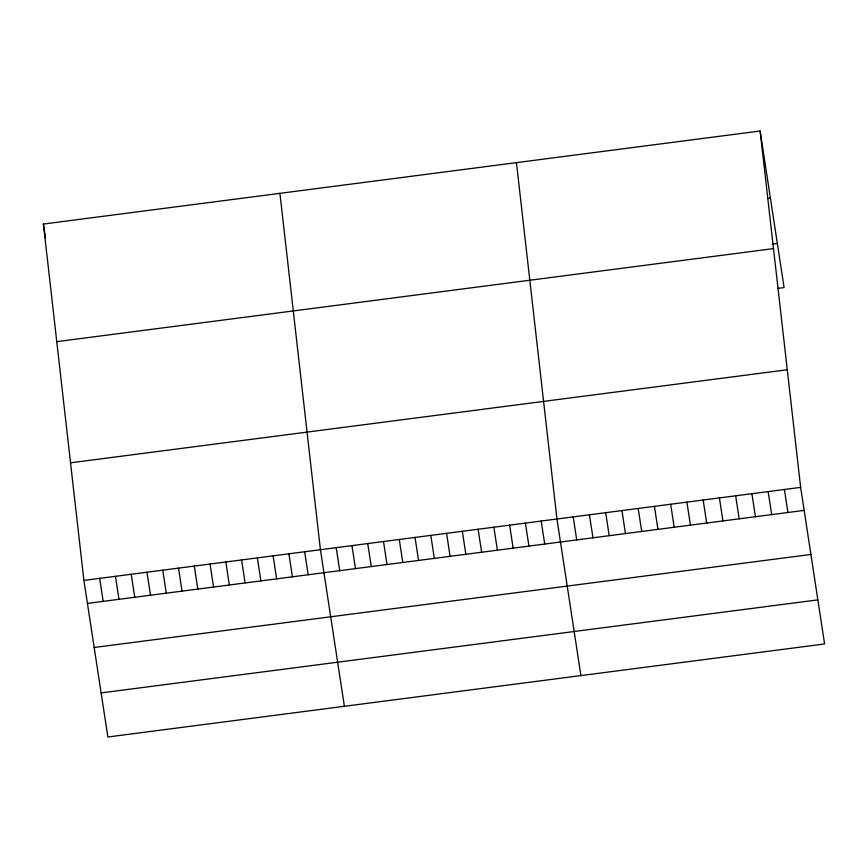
<?xml version="1.0" encoding="UTF-8"?>
<svg xmlns="http://www.w3.org/2000/svg" width="868" height="868" viewBox="0 0 868 868"><rect width="100%" height="100%" fill="white"/><g stroke="black" fill="none" stroke-linecap="round" stroke-linejoin="round"><path stroke-width="1.3" d="M760.129 131.003L800.643 487.371L824.6 643.958L107.871 736.997L83.903 580.41L43.4 224.042L760.129 131.003L784.097 287.59L777.847 288.404M767.898 198.414L770.404 198.099M772.346 244.158L777.348 243.517M56.767 341.645L773.496 248.606M70.536 462.807L787.276 369.768M83.903 580.41L800.643 487.371M87.429 603.412L804.159 510.384M94.167 647.495L810.907 554.457M101.122 692.914L817.851 599.875M784.39 489.487L787.916 512.489M768.147 491.592L771.663 514.594M751.905 493.697L755.42 516.71M735.652 495.812L739.178 518.814M719.409 497.917L722.925 520.919M703.167 500.022L706.682 523.035M686.913 502.138L690.44 525.14M670.671 504.243L674.186 527.245M654.429 506.348L657.944 529.361M638.175 508.464L641.702 531.466M621.933 510.568L625.448 533.57M605.69 512.673L609.206 535.686M589.437 514.789L592.963 537.791M573.195 516.894L576.721 539.896M580.909 675.597L556.952 518.999L516.449 162.642M541.176 521.05L544.703 544.052M525.411 523.1L528.938 546.102M509.646 525.14L513.162 548.153M493.881 527.191L497.397 550.193M478.105 529.241L481.631 552.243M462.34 531.281L465.856 554.294M446.575 533.332L450.091 556.334M430.799 535.382L434.325 558.384M415.034 537.422L418.56 560.435M399.269 539.473L402.785 562.475M383.504 541.513L387.019 564.525M367.728 543.563L371.254 566.565M351.963 545.614L355.479 568.616M336.198 547.654L339.714 570.667M344.39 706.292L320.422 549.704L279.919 193.336M304.657 551.755L308.183 574.757M288.892 553.795L292.407 576.808M273.127 555.845L276.642 578.847M257.351 557.896L260.877 580.898M241.586 559.936L245.101 582.949M225.821 561.987L229.336 584.989M210.045 564.026L213.571 587.039M194.28 566.077L197.806 589.079M178.515 568.128L182.03 591.13M162.75 570.168L166.265 593.18M146.974 572.218L150.5 595.22M131.209 574.269L134.735 597.271M115.444 576.309L118.959 599.321M99.668 578.359L103.194 601.361M43.4 224.042L45.548 238.103"/></g></svg>
